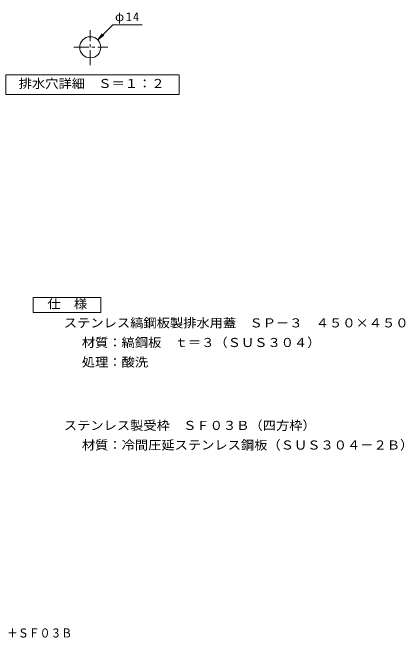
# Model space of a CAD drawing. Units: millimetres, scale not verified, with parts at other scales. Extents: x -338 to 310, y -273 to 237.
# Drawn here: x 49.2 to 310.1, y -273.1 to 141.7 of the extents above; entities that cross this region are included whole.
import ezdxf
from ezdxf.enums import TextEntityAlignment as Align

# ---------------------------------------------------------------- set-up
doc = ezdxf.new("R2010")
doc.units = ezdxf.units.MM
doc.header["$LTSCALE"] = 2
doc.linetypes.add('CHAIN1', pattern=[8, 5, -1, 1, -1])
for name, color, linetype, lineweight in [('C-0', 3, 'CHAIN1', 9), ('C-5', 7, 'Continuous', 9), ('D-5', 7, 'Continuous', 9)]:
    doc.layers.add(name, color=color, linetype=linetype, lineweight=lineweight)
doc.layers.add('F-4', color=2, linetype='Continuous')
doc.styles.add('ＭＳ ゴシック', font='')
doc.styles.get('ＭＳ ゴシック').set_extended_font_data('MS Gothic')

msp = doc.modelspace()

# ---------------------------------------------------------------- linework, layer by layer
at = {"layer": 'C-0'}
for p, q in [((100.855, 106.762), (100.855, 129.956)), ((89.845, 118.685), (112.495, 118.685))]:
    msp.add_line(p, q, dxfattribs=at)
at = {"layer": 'C-0', "linetype": 'Continuous'}
msp.add_circle((100.855, 118.685), 7, dxfattribs=at)
at = {"layer": 'C-5'}
for p, q in [((105.805, 123.635), (115.792, 133.623)), ((115.792, 133.623), (135.391, 133.623)), ((105.805, 123.635), (108.849, 127.602)), ((105.805, 123.635), (109.772, 126.679))]:
    msp.add_line(p, q, dxfattribs=at)
msp.add_lwpolyline([(44.873, 87.427), (44.873, 100.427), (159.873, 100.427), (159.873, 87.427)], close=True, dxfattribs=at)
at = {"layer": 'D-5', "color": 2}
for p, q in [((62.907, -47.145), (107.907, -47.145)), ((62.907, -57.146), (62.907, -47.145)), ((107.907, -47.145), (107.907, -57.146)), ((107.907, -57.146), (62.907, -57.146))]:
    msp.add_line(p, q, dxfattribs=at)

# ---------------------------------------------------------------- texts
at = {"layer": 'C-0', "color": 2, "insert": (117.306, 134.431), "char_height": 5.865, "attachment_point": 7, "style": 'ＭＳ ゴシック'}
msp.add_mtext('\\T1.19;φ14', dxfattribs=at)
at = {"layer": 'C-5', "color": 2, "style": 'ＭＳ ゴシック', "width": 1.1}
msp.add_text('排水穴詳細\u3000Ｓ＝１：２', height=5.865, dxfattribs=at).set_placement((53.373, 89.927), align=Align.BOTTOM_LEFT)
at = {"layer": 'D-5', "color": 2, "style": 'ＭＳ ゴシック', "width": 1.1}
for s, p in [('仕\u3000様', (72.407, -56.145)), ('ステンレス縞鋼板製排水用蓋\u3000ＳＰ－３\u3000４５０×４５０', (83.326, -68.73)), ('材質：縞鋼板\u3000ｔ＝３（ＳＵＳ３０４）', (95.268, -81.73)), ('処理：酸洗', (95.268, -94.73)), ('ステンレス製受枠\u3000ＳＦ０３Ｂ（四方枠）', (83.326, -136.682)), ('材質：冷間圧延ステンレス鋼板（ＳＵＳ３０４－２Ｂ）', (95.268, -149.682))]:
    msp.add_text(s, height=5.865, dxfattribs=at).set_placement(p, align=Align.BOTTOM_LEFT)
at = {"layer": 'F-4', "style": 'ＭＳ ゴシック', "width": 0.9}
msp.add_text('ステンレス縞鋼板製\u3000排水ピット蓋\u3000\u3000ＳＰ－３\u3000４５０×４５０＋ＳＦ０３Ｂ', height=5.865, dxfattribs=at).set_placement((-170.333, -274.23), align=Align.BOTTOM_LEFT)

doc.saveas('drawing.dxf')
